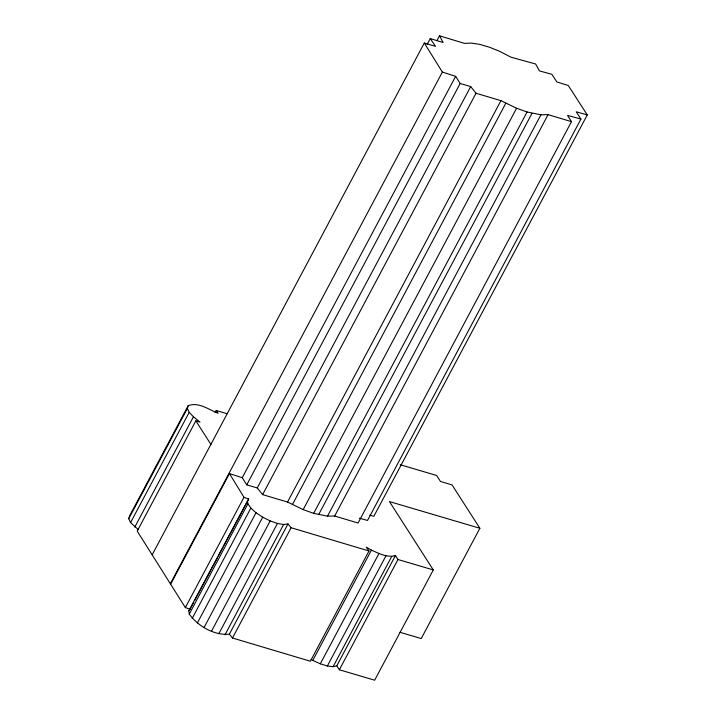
<?xml version="1.0" encoding="UTF-8"?>
<svg xmlns="http://www.w3.org/2000/svg" width="716" height="716" viewBox="0 0 716 716"><rect width="100%" height="100%" fill="white"/><g stroke="black" fill="none" stroke-linecap="round" stroke-linejoin="round"><path stroke-width="1.07" d="M138.278 529.661L130.572 522.573L128.737 518.724L129.515 515.976L188.147 405.712C198.556 401.613 208.678 409.668 218.12 413.293L216.196 410.501L215.149 412.47M128.737 518.724L187.368 408.451L188.147 405.712M130.572 522.573L189.203 412.309L187.368 408.451M134.805 527.057L193.436 416.793L189.203 412.309M193.436 416.793L199.988 422.082L195.844 420.847L137.212 531.12L185.355 607.589L190.026 609.262L193.696 602.371M152.257 554.658L424.293 43.023L435.525 46.361L430.235 38.566L427.085 44.482M436.885 40.731L439.508 35.8L464.577 43.407L471.253 43.067L479.738 44.365L489.467 47.211L499.84 51.418L510.973 57.182L535.64 64.001L539.443 70.902L551.794 74.276L556.86 81.955L568.271 85.49L587.263 114.936L373.85 516.299L369.841 515.153M170.336 583.71L442.372 72.074L424.293 43.023M170.829 583.862L229.46 473.598L242.25 477.697L246.743 484.866L257.268 487.936L262.62 494.613L287.519 502.032L303.172 509.613L313.671 513.345L327.507 516.164L334.658 516.021L358.081 523.02L571.493 121.657L567.537 115.392L580.927 119.08L367.523 520.451L359.28 518.178M242.25 477.697L455.662 76.326L442.372 72.074M246.743 484.866L460.146 83.504L455.662 76.326M185.355 607.589L243.986 497.316L229.46 473.598M229.353 634.206L232.476 638.001L310.368 661.244L369 550.98L291.108 527.728L287.984 523.933L229.353 634.206C214.048 635.531 198.135 626.285 189.257 614.113L188.836 610.784L248.658 498.998L243.986 497.316M194.743 600.402L217.252 558.068M218.299 556.099L223.007 547.239M224.054 545.27L248.658 498.998M189.257 614.113L247.879 503.849L247.459 500.511M257.268 487.936L470.68 86.564L460.146 83.504M192.219 618.364L250.851 508.092L247.879 503.849M262.62 494.613L476.033 93.25L470.68 86.564M197.374 623.001L256.006 512.737L250.851 508.092M204.087 627.458L262.718 517.194L256.006 512.737M211.533 631.19L270.165 520.926L277.441 523.468L283.625 524.515L287.984 523.933M287.519 502.032L500.932 100.661L516.585 108.241L527.083 111.982L540.92 114.793L548.071 114.65L571.493 121.657M218.81 633.741L277.441 523.468M292.388 504.646L505.8 103.274M224.994 634.788L283.625 524.515M232.476 638.001L291.108 527.728M303.172 509.613L516.585 108.241M313.671 513.345L527.083 111.982M318.611 514.679L532.024 113.307M327.507 516.164L540.92 114.793M334.658 516.021L548.071 114.65M311.066 659.409L312.794 660.403L371.425 550.139C378.836 553.334 387.177 558.033 395.438 555.527L397.989 559.509L433.296 569.936L374.674 680.2L339.357 669.773L336.806 665.799L395.438 555.527M312.794 660.403L320.312 663.813L378.943 553.549M320.312 663.813L327.373 665.996L386.005 555.723M327.373 665.996L333.101 666.686L391.733 556.422M339.357 669.773L397.989 559.509M400.226 464.729L436.644 475.487L440.492 481.483L452.029 484.893L479.863 528.274L421.232 638.547L399.958 632.264M188.836 610.784L190.026 609.262M333.101 666.686L336.806 665.799M587.263 114.936L576.219 111.786L580.927 119.08M216.196 410.501L226.909 413.651M479.863 528.274L389.441 501.576L433.296 569.936M476.033 93.25L500.932 100.661M430.235 38.566L443.123 42.513L439.508 35.8M262.718 517.194L270.165 520.926M371.425 550.139L366.234 547.149L369 550.98M195.844 420.847L210.889 444.385"/></g></svg>
